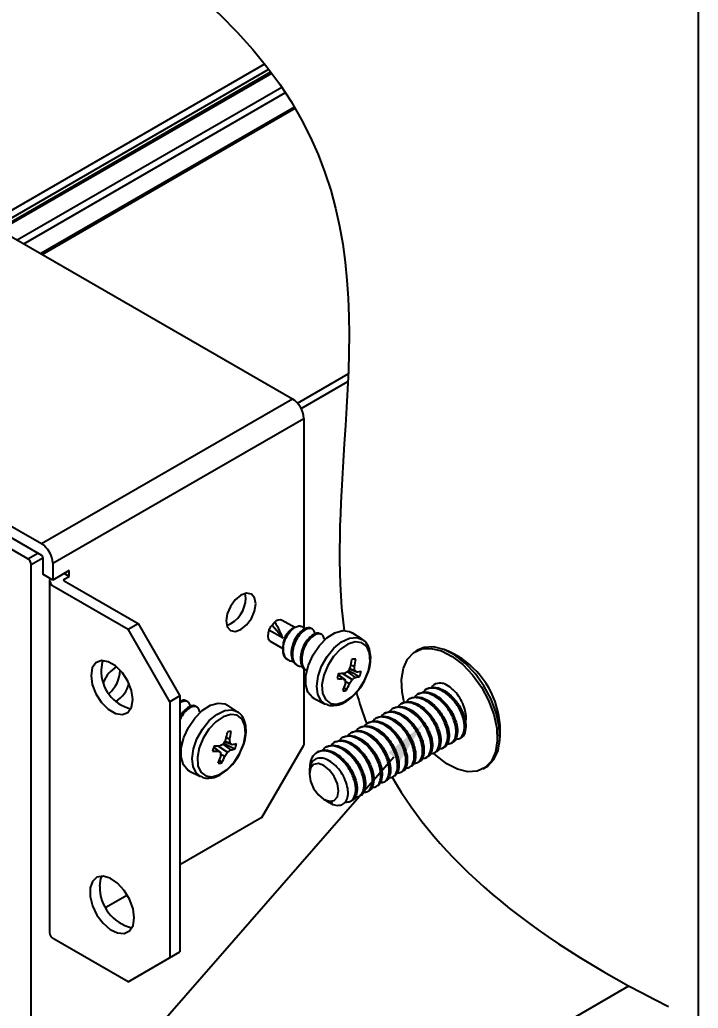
# Model space of a CAD drawing. Extents: x -2.4 to 12.9, y -12.4 to 0.3.
# Drawn here: x 10.076 to 12.943, y -8.175 to -3.996 of the extents above; entities that cross this region are included whole.
import ezdxf
from ezdxf import colors
from ezdxf.entities.mleader import LeaderData, LeaderLine
from ezdxf.math import Vec2, Vec3

# ---------------------------------------------------------------- set-up
doc = ezdxf.new("R2010")
doc.units = 0
doc.header["$LTSCALE"] = 0.5
doc.header["$MEASUREMENT"] = 0
for name, color, linetype in [('FAB DWG', 221, 'CONTINUOUS'), ('Hardware', 242, 'CONTINUOUS'), ('Housing', 150, 'CONTINUOUS')]:
    doc.layers.add(name, color=color, linetype=linetype)
doc.layers.add('Joiner', color=11, linetype='CONTINUOUS', plot=False)
doc.layers.add('Text-Unprinted', color=131, linetype='CONTINUOUS', plot=False)
doc.styles.add('LSAD_Standard', font='arial.ttf')

msp = doc.modelspace()

# ---------------------------------------------------------------- linework, layer by layer
at = {"layer": 'Hardware', "transparency": 16777216}
for p, q in [((11.1531, -6.5424), (11.1419, -6.5568)), ((11.1883, -6.6106), (11.1419, -6.5568)), ((11.2381, -6.5658), (11.1853, -6.5353)), ((11.1883, -6.6106), (11.1289, -6.5764)), ((11.24, -6.5646), (11.2232, -6.5743)), ((11.3123, -6.5724), (11.3074, -6.5696)), ((11.3516, -6.5951), (11.3467, -6.5923)), ((11.524, -6.616), (11.4807, -6.5872)), ((11.1346, -6.623), (11.1874, -6.6535)), ((11.1874, -6.6519), (11.1874, -6.6619)), ((11.7592, -6.6601), (11.7486, -6.6663)), ((11.2044, -6.6995), (11.2106, -6.7031)), ((11.245, -6.7229), (11.2499, -6.7258)), ((11.4755, -6.7232), (11.4903, -6.7304)), ((11.2843, -6.7456), (11.2892, -6.7484)), ((11.4215, -6.7663), (11.4418, -6.7816)), ((11.4221, -6.7645), (11.4528, -6.7881)), ((11.4388, -6.7589), (11.4799, -6.7854)), ((11.4605, -6.7523), (11.4937, -6.7764)), ((11.4694, -6.7403), (11.5006, -6.7533)), ((11.4702, -6.7388), (11.4911, -6.7476)), ((11.4526, -6.794), (11.4688, -6.8028)), ((11.4462, -6.8189), (11.4566, -6.8308)), ((11.7614, -6.8453), (11.7558, -6.8486)), ((11.7968, -6.8249), (11.7911, -6.8282)), ((10.7855, -6.879), (10.7807, -6.8762)), ((10.9972, -6.9226), (10.954, -6.8938)), ((11.3198, -6.8658), (11.3664, -6.8889)), ((11.6907, -6.8861), (11.6851, -6.8894)), ((11.7261, -6.8657), (11.7204, -6.869)), ((10.8248, -6.9017), (10.82, -6.8988)), ((11.62, -6.927), (11.6144, -6.9302)), ((11.6554, -6.9065), (11.6497, -6.9098)), ((11.5493, -6.9678), (11.5437, -6.971)), ((11.5846, -6.9474), (11.579, -6.9506)), ((11.4786, -7.0086), (11.4729, -7.0119)), ((11.5139, -6.9882), (11.5083, -6.9914)), ((10.7576, -7.0522), (10.7625, -7.055)), ((10.9337, -7.0589), (10.967, -7.083)), ((10.9427, -7.0469), (10.9739, -7.0598)), ((10.9434, -7.0454), (10.9644, -7.0542)), ((10.9488, -7.0298), (10.9635, -7.037)), ((11.4079, -7.0494), (11.4022, -7.0527)), ((11.4432, -7.029), (11.4376, -7.0323)), ((11.8984, -7.0549), (11.9041, -7.0516)), ((11.9338, -7.0345), (11.9394, -7.0312)), ((10.8948, -7.0729), (10.9151, -7.0882)), ((10.8954, -7.0711), (10.9261, -7.0947)), ((10.9121, -7.0655), (10.9532, -7.092)), ((10.9259, -7.1006), (10.9421, -7.1094)), ((11.3372, -7.0902), (11.3315, -7.0935)), ((11.3725, -7.0698), (11.3669, -7.0731)), ((11.8277, -7.0957), (11.8334, -7.0924)), ((11.8631, -7.0753), (11.8687, -7.072)), ((10.9195, -7.1255), (10.9299, -7.1374)), ((11.757, -7.1365), (11.7627, -7.1333)), ((11.7924, -7.1161), (11.798, -7.1129)), ((10.7931, -7.1724), (10.8397, -7.1955)), ((11.2996, -7.1757), (11.2996, -7.1848)), ((11.6863, -7.1773), (11.692, -7.1741)), ((11.7217, -7.1569), (11.7273, -7.1537)), ((12.035, -7.1625), (12.0457, -7.1564)), ((11.6156, -7.2182), (11.6213, -7.2149)), ((11.651, -7.1978), (11.6566, -7.1945)), ((11.5449, -7.259), (11.5505, -7.2557)), ((11.5803, -7.2386), (11.5859, -7.2353)), ((11.3615, -7.292), (11.3647, -7.2939)), ((11.3713, -7.2976), (11.3866, -7.3065)), ((11.4742, -7.2998), (11.4798, -7.2965)), ((11.5095, -7.2794), (11.5152, -7.2761))]:
    msp.add_line(p, q, dxfattribs=at)
at = {"layer": 'Hardware', "transparency": 16777216, "flags": 128}
for points in [[(11.1289, -6.5764), (11.1251, -6.5895), (11.1242, -6.6018), (11.1261, -6.6122), (11.1308, -6.62), (11.1346, -6.623)], [(11.2232, -6.5743), (11.2145, -6.5806), (11.2015, -6.5953)], [(11.3198, -6.8658), (11.3125, -6.8614), (11.2939, -6.8394), (11.2844, -6.8072), (11.285, -6.7677), (11.2956, -6.7243), (11.3152, -6.681), (11.3421, -6.6416), (11.3739, -6.6096), (11.4078, -6.5878), (11.4407, -6.5782)], [(11.4407, -6.5782), (11.4698, -6.5816), (11.4807, -6.5872)], [(11.3667, -6.889), (11.3491, -6.8752), (11.3352, -6.8483), (11.3308, -6.8128), (11.3363, -6.7718), (11.3513, -6.7289), (11.3743, -6.6879), (11.4034, -6.6525), (11.4359, -6.6259), (11.469, -6.6103), (11.4997, -6.6073), (11.5235, -6.6157)], [(11.4938, -6.6265), (11.4628, -6.6358), (11.4309, -6.6572), (11.4014, -6.6883), (11.3771, -6.7264), (11.3604, -6.7675), (11.353, -6.8076), (11.3555, -6.843), (11.3678, -6.87), (11.3886, -6.886), (11.4158, -6.8895), (11.4469, -6.8802), (11.4788, -6.8589), (11.5083, -6.8277), (11.5326, -6.7897), (11.5492, -6.7485), (11.5567, -6.7084), (11.5541, -6.673), (11.5419, -6.646), (11.5211, -6.63), (11.4938, -6.6265)], [(11.701, -6.883), (11.6921, -6.8384), (11.6895, -6.7846), (11.6971, -6.7373), (11.7145, -6.6989), (11.7407, -6.6713), (11.7745, -6.6559), (11.8142, -6.6535), (11.8578, -6.6641), (11.9031, -6.6873), (11.9478, -6.7219), (11.9897, -6.7661), (12.0267, -6.8178), (12.057, -6.8743), (12.0789, -6.9328), (12.0915, -6.9904), (12.0941, -7.0442), (12.0865, -7.0915), (12.0692, -7.1298), (12.0429, -7.1574), (12.0091, -7.1728), (11.9694, -7.1753), (11.9258, -7.1646), (11.8805, -7.1415), (11.8358, -7.1069), (11.826, -7.0977)], [(11.8248, -6.6474), (11.7851, -6.6498), (11.7592, -6.6601)], [(12.0457, -7.1564), (12.0535, -7.1513), (12.0798, -7.1237), (12.0971, -7.0853), (12.1047, -7.0381), (12.1021, -6.9843), (12.0895, -6.9267), (12.0676, -6.8682), (12.0373, -6.8117), (12.0003, -6.76), (11.9584, -6.7158), (11.9137, -6.6812), (11.8684, -6.658), (11.8248, -6.6474)], [(10.7931, -7.1724), (10.7858, -7.168), (10.7671, -7.146), (10.7577, -7.1138), (10.7583, -7.0743), (10.7689, -7.0309), (10.7885, -6.9876), (10.8154, -6.9482), (10.8472, -6.9162), (10.8811, -6.8944), (10.914, -6.8848)], [(10.914, -6.8848), (10.9431, -6.8882), (10.954, -6.8938)], [(10.84, -7.1956), (10.8223, -7.1818), (10.8085, -7.1549), (10.8041, -7.1194), (10.8096, -7.0784), (10.8246, -7.0355), (10.8476, -6.9945), (10.8767, -6.9591), (10.9092, -6.9325), (10.9423, -6.9169), (10.973, -6.9139), (10.9968, -6.9223)], [(10.9671, -6.9331), (10.936, -6.9424), (10.9042, -6.9637), (10.8747, -6.9949), (10.8504, -7.0329), (10.8337, -7.0741), (10.8263, -7.1142), (10.8288, -7.1496), (10.8411, -7.1766), (10.8619, -7.1926), (10.8891, -7.1961), (10.9202, -7.1868), (10.9521, -7.1654), (10.9816, -7.1343), (11.0058, -7.0962), (11.0225, -7.0551), (11.03, -7.015), (11.0274, -6.9796), (11.0152, -6.9526), (10.9944, -6.9366), (10.9671, -6.9331)], [(11.3043, -7.2149), (11.3177, -7.2458), (11.3378, -7.2729), (11.3615, -7.292), (11.3852, -7.3002), (11.4052, -7.2963), (11.4186, -7.2809), (11.4233, -7.2562), (11.4186, -7.2262), (11.4052, -7.1952), (11.3851, -7.1682), (11.3615, -7.1491), (11.3378, -7.1409), (11.3177, -7.1448), (11.3043, -7.1602), (11.2996, -7.1848), (11.3043, -7.2149)]]:
    msp.add_lwpolyline(points, dxfattribs=at)
at = {"layer": 'Hardware', "transparency": 16777216}
for centre, radius, start, end in [((11.1743, -6.5617), 0.0286, 67.5187, 137.6844), ((11.2449, -6.661), 0.0578, 166.3861, 212.9618), ((11.7352, -7.0048), 0.3715, 16.5646, 68.7629), ((10.916, -6.6086), 0.5711, 347.51, 350.7266), ((11.4912, -6.7349), 0.0362, 82.8418, 108.6009), ((11.0217, -6.6328), 0.4786, 348.2339, 352.0526), ((11.5241, -6.801), 0.1083, 157.3014, 169.6645), ((11.4139, -6.0597), 0.6997, 270.8398, 272.8458), ((11.2274, -6.3216), 0.4897, 296.8558, 298.8838), ((10.9678, -6.4772), 0.5664, 331.1626, 333.2513), ((11.1005, -6.7577), 0.3907, 1.4764, 4.0042), ((10.9392, -7.6964), 1.0975, 59.2368, 59.8145), ((11.4532, -6.4571), 0.3, 279.1036, 282.6322), ((11.4122, -6.7303), 0.1083, 337.3014, 349.6645), ((11.4304, -6.324), 0.4578, 268.3942, 271.428), ((11.0054, -6.6358), 0.4775, 335.6878, 339.312), ((12.2806, -5.3651), 1.6463, 239.367, 239.811), ((11.0385, -6.78), 0.4143, 356.6161, 358.8817), ((11.0795, -6.6503), 0.4181, 334.4246, 338.6035), ((11.0626, -6.5318), 0.4883, 326.2919, 328.715), ((11.3014, -6.4939), 0.3418, 301.4786, 304.2435), ((11.4536, -6.5637), 0.2165, 280.6884, 285.6872), ((11.4451, -6.7965), 0.0362, 262.8418, 288.6009), ((11.7352, -7.0048), 0.3715, 351.2317, 16.5646), ((10.3893, -6.9152), 0.5711, 347.51, 350.7266), ((10.9645, -7.0415), 0.0362, 82.8418, 108.6009), ((10.495, -6.9394), 0.4786, 348.2339, 352.0526), ((10.7007, -6.6282), 0.4897, 296.8558, 298.8838), ((10.4411, -6.7838), 0.5664, 331.1626, 333.2513), ((10.5738, -7.0643), 0.3907, 1.4764, 4.0042), ((10.4125, -8.0029), 1.0975, 59.2368, 59.8145), ((10.9264, -6.7637), 0.3, 279.1036, 282.6322), ((10.8855, -7.0369), 0.1083, 337.3014, 349.6645), ((10.9974, -7.1076), 0.1083, 157.3014, 169.6645), ((10.9037, -6.6306), 0.4578, 268.3942, 271.428), ((10.8872, -6.3663), 0.6997, 270.8398, 272.8458), ((11.7539, -5.6717), 1.6463, 239.367, 239.811), ((10.5118, -7.0866), 0.4143, 356.6161, 358.8817), ((10.5358, -6.8384), 0.4883, 326.2919, 328.715), ((10.7747, -6.8005), 0.3418, 301.4786, 304.2435), ((10.9269, -6.8703), 0.2165, 280.6884, 285.6872), ((10.4787, -6.9424), 0.4775, 335.6878, 339.312), ((10.9184, -7.1031), 0.0362, 262.8418, 288.6009), ((10.5528, -6.9569), 0.4181, 334.4246, 338.6035)]:
    msp.add_arc(centre, radius, start, end, dxfattribs=at)
msp.add_ellipse((11.1398, -6.5675), major_axis=(-0.0499, 0.0817), ratio=0.258273, start_param=4.007206, end_param=4.864063, dxfattribs=at)
for points, knots in [([(11.1289, -6.5764), (11.1294, -6.5753), (11.1312, -6.5711), (11.1345, -6.5647), (11.138, -6.5591), (11.1415, -6.557), (11.1419, -6.5568)], [0, 0, 0, 0, 0.164053, 0.59805, 0.957145, 1, 1, 1, 1]), ([(11.1887, -6.6474), (11.1905, -6.639), (11.1943, -6.6223), (11.2066, -6.5978), (11.2224, -6.5774), (11.2398, -6.5635), (11.2561, -6.5576), (11.2691, -6.56), (11.277, -6.5659), (11.2781, -6.5721), (11.2782, -6.573)], [0, 0, 0, 0, 0.144449, 0.288776, 0.43261, 0.5767, 0.711511, 0.844715, 0.978159, 1, 1, 1, 1]), ([(11.2015, -6.5953), (11.1991, -6.6004), (11.1943, -6.6105), (11.1887, -6.6306), (11.188, -6.6445), (11.1876, -6.6519)], [0, 0, 0, 0, 0.317723, 0.635679, 1, 1, 1, 1]), ([(11.3066, -6.5708), (11.3049, -6.5694), (11.2989, -6.5646), (11.2828, -6.5684), (11.2624, -6.5821), (11.243, -6.6057), (11.2284, -6.6354), (11.2249, -6.656), (11.2232, -6.6662)], [0, 0, 0, 0, 0.077815, 0.263746, 0.449676, 0.62971, 0.817299, 1, 1, 1, 1]), ([(11.3231, -6.5924), (11.3221, -6.5873), (11.3198, -6.5757), (11.3064, -6.5682), (11.288, -6.5708), (11.2672, -6.5851), (11.2479, -6.6084), (11.2333, -6.6382), (11.2298, -6.6588), (11.2281, -6.669)], [0, 0, 0, 0, 0.11379, 0.258542, 0.408035, 0.557527, 0.702279, 0.853104, 1, 1, 1, 1]), ([(11.3459, -6.5935), (11.3441, -6.5921), (11.3382, -6.5873), (11.3221, -6.5911), (11.3017, -6.6048), (11.2823, -6.6283), (11.2677, -6.6581), (11.2642, -6.6787), (11.2625, -6.6888)], [0, 0, 0, 0, 0.077815, 0.263746, 0.449676, 0.62971, 0.817299, 1, 1, 1, 1]), ([(11.3624, -6.6151), (11.3614, -6.61), (11.3591, -6.5984), (11.3457, -6.5909), (11.3273, -6.5934), (11.3065, -6.6077), (11.2872, -6.6311), (11.2725, -6.6609), (11.2691, -6.6815), (11.2673, -6.6917)], [0, 0, 0, 0, 0.11379, 0.258542, 0.408035, 0.557527, 0.702279, 0.853104, 1, 1, 1, 1]), ([(11.5328, -6.7904), (11.5388, -6.7776), (11.5511, -6.7514), (11.5594, -6.7108), (11.5591, -6.6733), (11.5491, -6.643), (11.5364, -6.6233), (11.5254, -6.6181), (11.5228, -6.6169)], [0, 0, 0, 0, 0.188449, 0.387302, 0.588742, 0.772149, 0.945429, 1, 1, 1, 1]), ([(11.1887, -6.6474), (11.1887, -6.6569), (11.1888, -6.676), (11.2004, -6.6967), (11.2151, -6.7078), (11.2272, -6.707), (11.2315, -6.7067)], [0, 0, 0, 0, 0.279281, 0.565456, 0.845597, 1, 1, 1, 1]), ([(11.2232, -6.6662), (11.2232, -6.6757), (11.2232, -6.695), (11.2324, -6.7148), (11.2423, -6.7199), (11.2458, -6.7217)], [0, 0, 0, 0, 0.386661, 0.783667, 1, 1, 1, 1]), ([(11.2281, -6.669), (11.228, -6.6786), (11.2279, -6.6982), (11.2395, -6.7193), (11.2544, -6.7304), (11.2664, -6.7297), (11.2707, -6.7294)], [0, 0, 0, 0, 0.281272, 0.570069, 0.8472357, 1, 1, 1, 1]), ([(11.1964, -6.6925), (11.1964, -6.6926), (11.1992, -6.6957), (11.2029, -6.6974), (11.2065, -6.699)], [0, 0, 0, 0, 0.023856, 1, 1, 1, 1]), ([(11.2625, -6.6888), (11.2625, -6.6984), (11.2625, -6.7177), (11.2717, -6.7374), (11.2816, -6.7425), (11.2851, -6.7444)], [0, 0, 0, 0, 0.386661, 0.783667, 1, 1, 1, 1]), ([(11.2673, -6.6917), (11.2674, -6.7012), (11.2674, -6.7205), (11.2765, -6.7403), (11.2865, -6.7454), (11.29, -6.7472)], [0, 0, 0, 0, 0.386661, 0.783667, 1, 1, 1, 1]), ([(11.4652, -6.7481), (11.4694, -6.7503), (11.485, -6.7583), (11.5007, -6.7663), (11.5121, -6.7721)], [0, 0, 0, 0, 0.26847, 1, 1, 1, 1]), ([(11.4074, -6.8944), (11.4103, -6.8944), (11.4234, -6.8943), (11.448, -6.8832), (11.4797, -6.8618), (11.5083, -6.8302), (11.5266, -6.8051), (11.5326, -6.791), (11.5328, -6.7904)], [0, 0, 0, 0, 0.06322, 0.284062, 0.516978, 0.753283, 0.989052, 1, 1, 1, 1]), ([(11.8673, -6.8022), (11.864, -6.8017), (11.8491, -6.7995), (11.8284, -6.8026), (11.8181, -6.8161), (11.8143, -6.821)], [0, 0, 0, 0, 0.155212, 0.694264, 1, 1, 1, 1]), ([(11.9583, -6.9642), (11.9592, -6.9623), (11.9631, -6.9539), (11.9624, -6.9322), (11.9557, -6.902), (11.9412, -6.8699), (11.9201, -6.8403), (11.8945, -6.8155), (11.8765, -6.8067), (11.8673, -6.8022)], [0, 0, 0, 0, 0.043509, 0.190528, 0.337628, 0.49503, 0.659233, 0.825804, 1, 1, 1, 1]), ([(11.8803, -7.0578), (11.8867, -7.0575), (11.9025, -7.0568), (11.9174, -7.0359), (11.9223, -7.0016), (11.9131, -6.9587), (11.8912, -6.9147), (11.8596, -6.8763), (11.8226, -6.8494), (11.7861, -6.8392), (11.7577, -6.8434), (11.7474, -6.8569), (11.7436, -6.8618)], [0, 0, 0, 0, 0.074128, 0.1822, 0.290272, 0.398344, 0.506416, 0.614488, 0.72256, 0.830632, 0.938704, 1, 1, 1, 1]), ([(11.7614, -6.8453), (11.7713, -6.8418), (11.791, -6.8348), (11.8284, -6.8465), (11.8652, -6.8729), (11.8969, -6.9114), (11.9187, -6.9553), (11.928, -6.9986), (11.9225, -7.0317), (11.9129, -7.0502), (11.9041, -7.0516), (11.9041, -7.0516)], [0, 0, 0, 0, 0.12485, 0.24985, 0.37485, 0.49985, 0.62485, 0.74985, 0.87485, 0.99985, 1, 1, 1, 1]), ([(11.9157, -7.0374), (11.9221, -7.0371), (11.9378, -7.0364), (11.9527, -7.0155), (11.9576, -6.9812), (11.9484, -6.9383), (11.9266, -6.8942), (11.895, -6.8559), (11.8579, -6.829), (11.8214, -6.8188), (11.793, -6.823), (11.7827, -6.8365), (11.779, -6.8414)], [0, 0, 0, 0, 0.074128, 0.1822, 0.290272, 0.398344, 0.506416, 0.614488, 0.72256, 0.830632, 0.938704, 1, 1, 1, 1]), ([(11.7968, -6.8249), (11.8066, -6.8214), (11.8263, -6.8143), (11.8638, -6.8261), (11.9005, -6.8525), (11.9322, -6.891), (11.954, -6.9349), (11.9634, -6.9782), (11.9579, -7.0113), (11.9483, -7.0298), (11.9395, -7.0312), (11.9394, -7.0312)], [0, 0, 0, 0, 0.12485, 0.24985, 0.37485, 0.49985, 0.62485, 0.74985, 0.87485, 0.99985, 1, 1, 1, 1]), ([(10.7799, -6.8774), (10.7781, -6.876), (10.7722, -6.8712), (10.7615, -6.8737), (10.7535, -6.8777), (10.7522, -6.8784)], [0, 0, 0, 0, 0.077815, 0.2637455, 0.2983123, 0.2983123, 0.2983123, 0.2983123]), ([(10.7964, -6.899), (10.7954, -6.8939), (10.7931, -6.8823), (10.7796, -6.8748), (10.7648, -6.8769), (10.7551, -6.8821), (10.7522, -6.884)], [0, 0, 0, 0, 0.1137904, 0.2585421, 0.4080345, 0.4722186, 0.4722186, 0.4722186, 0.4722186]), ([(10.8192, -6.9001), (10.8174, -6.8987), (10.8114, -6.8939), (10.7954, -6.8977), (10.775, -6.9114), (10.7604, -6.929), (10.7536, -6.9404), (10.7522, -6.9429)], [0, 0, 0, 0, 0.077815, 0.2637455, 0.4496761, 0.6297104, 0.6788334, 0.6788334, 0.6788334, 0.6788334]), ([(11.3672, -6.8878), (11.3735, -6.891), (11.3859, -6.8971), (11.4003, -6.8953), (11.4074, -6.8944)], [0, 0, 0, 0, 0.511785, 1, 1, 1, 1]), ([(11.8096, -7.0986), (11.816, -7.0983), (11.8318, -7.0976), (11.8467, -7.0767), (11.8516, -7.0424), (11.8424, -6.9995), (11.8205, -6.9555), (11.7889, -6.9171), (11.7519, -6.8902), (11.7154, -6.88), (11.687, -6.8843), (11.6767, -6.8978), (11.6729, -6.9027)], [0, 0, 0, 0, 0.0741281, 0.1822001, 0.2902722, 0.3983442, 0.5064162, 0.6144883, 0.7225603, 0.8306323, 0.9387044, 1, 1, 1, 1]), ([(11.6907, -6.8861), (11.7006, -6.8826), (11.7203, -6.8756), (11.7577, -6.8873), (11.7945, -6.9138), (11.8262, -6.9523), (11.848, -6.9962), (11.8573, -7.0394), (11.8518, -7.0726), (11.8422, -7.091), (11.8334, -7.0924), (11.8334, -7.0924)], [0, 0, 0, 0, 0.12485, 0.24985, 0.37485, 0.49985, 0.62485, 0.74985, 0.87485, 0.99985, 1, 1, 1, 1]), ([(11.845, -7.0782), (11.8514, -7.0779), (11.8671, -7.0772), (11.882, -7.0563), (11.8869, -7.022), (11.8777, -6.9791), (11.8559, -6.9351), (11.8242, -6.8967), (11.7872, -6.8698), (11.7507, -6.8596), (11.7223, -6.8638), (11.712, -6.8774), (11.7083, -6.8822)], [0, 0, 0, 0, 0.074128, 0.1822, 0.290272, 0.398344, 0.506416, 0.614488, 0.72256, 0.830632, 0.938704, 1, 1, 1, 1]), ([(11.7261, -6.8657), (11.7359, -6.8622), (11.7556, -6.8552), (11.7931, -6.8669), (11.8298, -6.8933), (11.8615, -6.9318), (11.8833, -6.9758), (11.8927, -7.019), (11.8872, -7.0521), (11.8776, -7.0706), (11.8687, -7.072), (11.8687, -7.072)], [0, 0, 0, 0, 0.12485, 0.24985, 0.37485, 0.49985, 0.62485, 0.74985, 0.87485, 0.99985, 1, 1, 1, 1]), ([(10.8357, -6.9217), (10.8347, -6.9166), (10.8323, -6.905), (10.8189, -6.8975), (10.8005, -6.9), (10.7798, -6.9143), (10.7631, -6.9345), (10.7549, -6.9495), (10.7522, -6.9554)], [0, 0, 0, 0, 0.1137904, 0.2585421, 0.4080345, 0.5575269, 0.7022786, 0.791412, 0.791412, 0.791412, 0.791412]), ([(11.0061, -7.097), (11.0121, -7.0842), (11.0243, -7.058), (11.0327, -7.0174), (11.0324, -6.9799), (11.0224, -6.9496), (11.0097, -6.9299), (10.9987, -6.9247), (10.996, -6.9234)], [0, 0, 0, 0, 0.188449, 0.387302, 0.588742, 0.772149, 0.945429, 1, 1, 1, 1]), ([(11.7389, -7.1395), (11.7453, -7.1392), (11.761, -7.1384), (11.776, -7.1176), (11.7808, -7.0832), (11.7717, -7.0403), (11.7498, -6.9963), (11.7182, -6.9579), (11.6811, -6.9311), (11.6447, -6.9208), (11.6163, -6.9251), (11.6059, -6.9386), (11.6022, -6.9435)], [0, 0, 0, 0, 0.074128, 0.1822, 0.290272, 0.398344, 0.506416, 0.614488, 0.72256, 0.830632, 0.938704, 1, 1, 1, 1]), ([(11.62, -6.927), (11.6299, -6.9234), (11.6495, -6.9164), (11.687, -6.9281), (11.7238, -6.9546), (11.7555, -6.9931), (11.7773, -7.037), (11.7866, -7.0802), (11.7811, -7.1134), (11.7715, -7.1318), (11.7627, -7.1333), (11.7627, -7.1333)], [0, 0, 0, 0, 0.12485, 0.24985, 0.37485, 0.49985, 0.62485, 0.74985, 0.87485, 0.99985, 1, 1, 1, 1]), ([(11.7743, -7.1191), (11.7807, -7.1188), (11.7964, -7.118), (11.8113, -7.0971), (11.8162, -7.0628), (11.807, -7.0199), (11.7851, -6.9759), (11.7535, -6.9375), (11.7165, -6.9107), (11.68, -6.9004), (11.6516, -6.9047), (11.6413, -6.9182), (11.6376, -6.9231)], [0, 0, 0, 0, 0.074128, 0.1822, 0.290272, 0.398344, 0.506416, 0.614488, 0.72256, 0.830632, 0.938704, 1, 1, 1, 1]), ([(11.6554, -6.9066), (11.6652, -6.903), (11.6849, -6.896), (11.7224, -6.9077), (11.7591, -6.9342), (11.7908, -6.9727), (11.8126, -7.0166), (11.822, -7.0598), (11.8165, -7.093), (11.8069, -7.1114), (11.798, -7.1128), (11.798, -7.1128)], [0, 0, 0, 0, 0.12485, 0.24985, 0.37485, 0.49985, 0.62485, 0.74985, 0.87485, 0.99985, 1, 1, 1, 1]), ([(11.6682, -7.1803), (11.6746, -7.18), (11.6903, -7.1792), (11.7052, -7.1584), (11.7101, -7.1241), (11.701, -7.0811), (11.6791, -7.0371), (11.6475, -6.9987), (11.6104, -6.9719), (11.5739, -6.9617), (11.5455, -6.9659), (11.5352, -6.9794), (11.5315, -6.9843)], [0, 0, 0, 0, 0.074128, 0.1822, 0.290272, 0.398344, 0.506416, 0.614488, 0.72256, 0.830632, 0.938704, 1, 1, 1, 1]), ([(11.5493, -6.9678), (11.5591, -6.9643), (11.5788, -6.9572), (11.6163, -6.9689), (11.6531, -6.9954), (11.6847, -7.0339), (11.7066, -7.0778), (11.7159, -7.1211), (11.7104, -7.1542), (11.7008, -7.1726), (11.692, -7.1741), (11.692, -7.1741)], [0, 0, 0, 0, 0.12485, 0.24985, 0.37485, 0.49985, 0.62485, 0.74985, 0.87485, 0.99985, 1, 1, 1, 1]), ([(11.7036, -7.1599), (11.71, -7.1596), (11.7257, -7.1588), (11.7406, -7.138), (11.7455, -7.1037), (11.7363, -7.0607), (11.7144, -7.0167), (11.6828, -6.9783), (11.6458, -6.9515), (11.6093, -6.9413), (11.5809, -6.9455), (11.5706, -6.959), (11.5669, -6.9639)], [0, 0, 0, 0, 0.074128, 0.1822, 0.290272, 0.398344, 0.506416, 0.614488, 0.72256, 0.830632, 0.938704, 1, 1, 1, 1]), ([(11.5847, -6.9474), (11.5945, -6.9439), (11.6142, -6.9368), (11.6516, -6.9485), (11.6884, -6.975), (11.7201, -7.0135), (11.7419, -7.0574), (11.7513, -7.1006), (11.7458, -7.1338), (11.7362, -7.1522), (11.7273, -7.1537), (11.7273, -7.1537)], [0, 0, 0, 0, 0.12485, 0.24985, 0.37485, 0.49985, 0.62485, 0.74985, 0.87485, 0.99985, 1, 1, 1, 1]), ([(11.5975, -7.2211), (11.6039, -7.2208), (11.6196, -7.2201), (11.6345, -7.1992), (11.6394, -7.1649), (11.6302, -7.122), (11.6084, -7.0779), (11.5768, -7.0396), (11.5397, -7.0127), (11.5032, -7.0025), (11.4748, -7.0067), (11.4645, -7.0202), (11.4608, -7.0251)], [0, 0, 0, 0, 0.0741281, 0.1822001, 0.2902722, 0.3983442, 0.5064162, 0.6144883, 0.7225603, 0.8306323, 0.9387044, 1, 1, 1, 1]), ([(11.4786, -7.0086), (11.4884, -7.0051), (11.5081, -6.998), (11.5456, -7.0098), (11.5823, -7.0362), (11.614, -7.0747), (11.6358, -7.1186), (11.6452, -7.1619), (11.6397, -7.195), (11.6301, -7.2135), (11.6213, -7.2149), (11.6212, -7.2149)], [0, 0, 0, 0, 0.12485, 0.24985, 0.37485, 0.49985, 0.62485, 0.74985, 0.87485, 0.99985, 1, 1, 1, 1]), ([(11.6328, -7.2007), (11.6392, -7.2004), (11.655, -7.1996), (11.6699, -7.1788), (11.6748, -7.1445), (11.6656, -7.1015), (11.6437, -7.0575), (11.6121, -7.0192), (11.5751, -6.9923), (11.5386, -6.9821), (11.5102, -6.9863), (11.4999, -6.9998), (11.4961, -7.0047)], [0, 0, 0, 0, 0.074128, 0.1822, 0.290272, 0.398344, 0.506416, 0.614488, 0.72256, 0.830632, 0.938704, 1, 1, 1, 1]), ([(11.5139, -6.9882), (11.5238, -6.9847), (11.5435, -6.9776), (11.5809, -6.9894), (11.6177, -7.0158), (11.6494, -7.0543), (11.6712, -7.0982), (11.6806, -7.1415), (11.6751, -7.1746), (11.6654, -7.193), (11.6566, -7.1945), (11.6566, -7.1945)], [0, 0, 0, 0, 0.12485, 0.24985, 0.37485, 0.49985, 0.62485, 0.74985, 0.87485, 0.99985, 1, 1, 1, 1]), ([(10.7522, -7.0464), (10.7526, -7.0468), (10.7558, -7.0499), (10.7597, -7.052), (10.7632, -7.0538)], [0.7569343, 0.7569343, 0.7569343, 0.7569343, 0.7836669, 1, 1, 1, 1]), ([(10.9384, -7.0547), (10.9426, -7.0569), (10.9583, -7.0649), (10.974, -7.0729), (10.9854, -7.0787)], [0, 0, 0, 0, 0.26847, 1, 1, 1, 1]), ([(11.5268, -7.2619), (11.5332, -7.2616), (11.5489, -7.2609), (11.5638, -7.24), (11.5687, -7.2057), (11.5595, -7.1628), (11.5377, -7.1188), (11.506, -7.0804), (11.469, -7.0535), (11.4325, -7.0433), (11.4041, -7.0475), (11.3938, -7.061), (11.3901, -7.0659)], [0, 0, 0, 0, 0.074128, 0.1822, 0.290272, 0.398344, 0.506416, 0.614488, 0.72256, 0.830632, 0.938704, 1, 1, 1, 1]), ([(11.4079, -7.0494), (11.4177, -7.0459), (11.4374, -7.0389), (11.4749, -7.0506), (11.5116, -7.077), (11.5433, -7.1155), (11.5651, -7.1594), (11.5745, -7.2027), (11.569, -7.2358), (11.5594, -7.2543), (11.5505, -7.2557), (11.5505, -7.2557)], [0, 0, 0, 0, 0.12485, 0.24985, 0.37485, 0.49985, 0.62485, 0.74985, 0.87485, 0.99985, 1, 1, 1, 1]), ([(11.5621, -7.2415), (11.5685, -7.2412), (11.5843, -7.2405), (11.5992, -7.2196), (11.6041, -7.1853), (11.5949, -7.1424), (11.573, -7.0983), (11.5414, -7.06), (11.5044, -7.0331), (11.4679, -7.0229), (11.4395, -7.0271), (11.4292, -7.0406), (11.4254, -7.0455)], [0, 0, 0, 0, 0.074128, 0.1822, 0.290272, 0.398344, 0.506416, 0.614488, 0.72256, 0.830632, 0.938704, 1, 1, 1, 1]), ([(11.4432, -7.029), (11.4531, -7.0255), (11.4728, -7.0184), (11.5102, -7.0302), (11.547, -7.0566), (11.5787, -7.0951), (11.6005, -7.139), (11.6098, -7.1823), (11.6043, -7.2154), (11.5947, -7.2339), (11.5859, -7.2353), (11.5859, -7.2353)], [0, 0, 0, 0, 0.12485, 0.24985, 0.37485, 0.49985, 0.62485, 0.74985, 0.87485, 0.99985, 1, 1, 1, 1]), ([(10.8806, -7.201), (10.8835, -7.201), (10.8967, -7.2009), (10.9213, -7.1898), (10.953, -7.1684), (10.9816, -7.1367), (10.9999, -7.1116), (11.0058, -7.0976), (11.0061, -7.097)], [0, 0, 0, 0, 0.06322, 0.284062, 0.516978, 0.753283, 0.989052, 1, 1, 1, 1]), ([(11.4494, -7.3038), (11.4583, -7.3036), (11.4765, -7.3031), (11.4932, -7.281), (11.498, -7.2465), (11.4888, -7.2036), (11.467, -7.1596), (11.4353, -7.1212), (11.3984, -7.0945), (11.3615, -7.0837), (11.3297, -7.0906), (11.3097, -7.1138), (11.3009, -7.1377), (11.3018, -7.1531), (11.302, -7.1561)], [0, 0, 0, 0, 0.085194, 0.176148, 0.267103, 0.358058, 0.449013, 0.539968, 0.630923, 0.721878, 0.812833, 0.903788, 0.981482, 1, 1, 1, 1]), ([(11.3372, -7.0903), (11.347, -7.0867), (11.3667, -7.0797), (11.4042, -7.0914), (11.4409, -7.1179), (11.4726, -7.1564), (11.4944, -7.2003), (11.5038, -7.2435), (11.4983, -7.2767), (11.4887, -7.2951), (11.4798, -7.2965), (11.4798, -7.2965)], [0, 0, 0, 0, 0.12485, 0.24985, 0.37485, 0.49985, 0.62485, 0.74985, 0.87485, 0.99985, 1, 1, 1, 1]), ([(11.4914, -7.2823), (11.4978, -7.282), (11.5136, -7.2813), (11.5285, -7.2604), (11.5334, -7.2261), (11.5242, -7.1832), (11.5023, -7.1392), (11.4707, -7.1008), (11.4337, -7.0739), (11.3972, -7.0637), (11.3688, -7.0679), (11.3585, -7.0815), (11.3547, -7.0863)], [0, 0, 0, 0, 0.074128, 0.1822, 0.290272, 0.398344, 0.506416, 0.614488, 0.72256, 0.830632, 0.938704, 1, 1, 1, 1]), ([(11.3725, -7.0698), (11.3824, -7.0663), (11.4021, -7.0593), (11.4395, -7.071), (11.4763, -7.0974), (11.508, -7.136), (11.5298, -7.1799), (11.5391, -7.2231), (11.5336, -7.2562), (11.524, -7.2747), (11.5152, -7.2761), (11.5152, -7.2761)], [0, 0, 0, 0, 0.12485, 0.24985, 0.37485, 0.49985, 0.62485, 0.74985, 0.87485, 0.99985, 1, 1, 1, 1]), ([(11.387, -7.3059), (11.3885, -7.3071), (11.3994, -7.3151), (11.4194, -7.3189), (11.4425, -7.3148), (11.4581, -7.2976), (11.4648, -7.271), (11.4615, -7.2379), (11.4493, -7.2025), (11.4291, -7.1693), (11.4038, -7.1417), (11.3761, -7.1231), (11.3492, -7.1155), (11.326, -7.1191), (11.3092, -7.134), (11.3002, -7.1537), (11.3005, -7.1697), (11.3006, -7.1757)], [0, 0, 0, 0, 0.013053, 0.092297, 0.171601, 0.24827, 0.32498, 0.399838, 0.473947, 0.547015, 0.618538, 0.68981, 0.758757, 0.827761, 0.894574, 0.960971, 1, 1, 1, 1]), ([(10.8405, -7.1944), (10.8468, -7.1976), (10.8592, -7.2037), (10.8736, -7.2019), (10.8806, -7.201)], [0, 0, 0, 0, 0.511785, 1, 1, 1, 1]), ([(11.3652, -7.2931), (11.3698, -7.2959), (11.3814, -7.3029), (11.3918, -7.3029), (11.398, -7.3029)], [0, 0, 0, 0, 0.403188, 1, 1, 1, 1]), ([(11.398, -7.3029), (11.3933, -7.3038), (11.3855, -7.3053), (11.3756, -7.2993), (11.3717, -7.2969)], [0, 0, 0, 0, 0.60962, 1, 1, 1, 1])]:
    msp.add_open_spline(points, degree=3, knots=knots, dxfattribs=at)
for points in [[(10.7514, -6.8789), (10.7514, -6.8791), (10.7515, -6.8793), (10.7515, -6.8796)], [(10.7522, -7.0475), (10.7542, -7.0488), (10.7563, -7.0499), (10.7584, -7.0509)]]:
    msp.add_open_spline(points, degree=3, dxfattribs=at)
at = {"layer": 'Housing', "transparency": 16777216}
for p, q in [((9.9434, -4.8568), (11.1112, -4.1826)), ((9.9717, -4.8731), (11.1287, -4.2052)), ((9.9858, -4.8813), (11.1373, -4.2166)), ((9.9917, -4.8847), (11.1408, -4.2213)), ((10.0641, -4.9265), (11.1829, -4.2806)), ((10.0924, -4.9428), (11.1986, -4.3042)), ((11.2366, -4.3652), (10.1643, -4.9844)), ((10.1701, -4.9877), (11.2396, -4.3703)), ((11.2493, -5.6166), (11.4642, -5.4926)), ((11.2651, -5.6401), (11.4628, -5.526)), ((10.109, -6.2749), (9.0247, -5.6489)), ((10.109, -6.2749), (10.1515, -6.2504)), ((10.1232, -6.2994), (10.1727, -6.2708)), ((10.1232, -9.5329), (10.1232, -6.2994)), ((10.119, -9.542), (12.6506, -8.0805))]:
    msp.add_line(p, q, dxfattribs=at)
msp.add_arc((10.0925, -6.3008), 0.0307, 2.6048, 57.395, dxfattribs=at)
at = {"layer": 'Housing', "color": 1, "transparency": 16777216}
msp.add_open_spline([(10.0774, -3.4109), (11.5551, -4.1433), (11.4839, -5.2304), (11.4128, -6.3176), (11.4463, -6.5788)], degree=3, knots=[0, 0, 0, 0, 1, 1.321172, 1.321172, 1.321172, 1.321172], dxfattribs=at)
for points in [[(11.4988, -6.8402), (11.5113, -6.8843), (11.5257, -6.9282), (11.5423, -6.9721)], [(11.6497, -7.1982), (11.8429, -7.5328), (12.1938, -7.858), (12.8174, -8.1671)]]:
    msp.add_open_spline(points, degree=3, dxfattribs=at)
at = {"layer": 'Joiner', "transparency": 16777216}
for p, q in [((8.8012, -4.1975), (11.2277, -5.5982)), ((7.7406, -4.8098), (10.167, -6.2105)), ((7.7406, -4.8586), (10.167, -6.2593)), ((10.167, -6.2105), (11.2277, -5.5982)), ((10.215, -6.2936), (11.2756, -5.6813)), ((11.2756, -5.6813), (11.2756, -6.5661)), ((10.1727, -6.2691), (10.1727, -6.3403)), ((10.215, -6.2936), (10.215, -6.3647)), ((10.215, -6.3647), (10.1727, -6.3403)), ((10.284, -6.3248), (10.215, -6.3647)), ((10.284, -6.3492), (10.2629, -6.337)), ((10.2629, -6.3614), (10.284, -6.3492)), ((10.284, -6.3492), (10.284, -6.3248)), ((10.2008, -6.3647), (10.2008, -7.8549)), ((10.2206, -6.3924), (10.5332, -6.5728)), ((10.2629, -6.3679), (10.2629, -6.3614)), ((10.2629, -6.3679), (10.5754, -6.5484)), ((11.0307, -6.4409), (11.0282, -6.4219)), ((10.5332, -6.5728), (10.5754, -6.5484)), ((10.5754, -6.5484), (10.7522, -6.8546)), ((10.7099, -6.879), (10.5332, -6.5728)), ((11.2756, -6.7385), (11.2756, -7.0628)), ((10.7522, -6.8546), (10.7099, -6.879)), ((10.7099, -6.879), (10.7099, -7.9609)), ((10.7522, -6.8546), (10.7522, -7.9365)), ((11.0988, -7.369), (11.2756, -7.0628)), ((11.0988, -7.369), (10.7522, -7.5691)), ((10.5304, -7.6972), (10.4397, -7.7496)), ((10.5332, -8.063), (10.2206, -7.8825)), ((10.5332, -8.063), (10.7522, -7.9365))]:
    msp.add_line(p, q, dxfattribs=at)
at = {"layer": 'Joiner', "transparency": 16777216, "flags": 128}
for points in [[(11.073, -6.4653), (11.0683, -6.4404), (11.0547, -6.4248), (11.0344, -6.4209), (11.0104, -6.4292), (10.9865, -6.4485), (10.9662, -6.4759), (10.9526, -6.5072), (10.9479, -6.5376), (10.9526, -6.5625), (10.9662, -6.5781), (10.9865, -6.582), (11.0104, -6.5737), (11.0344, -6.5544), (11.0547, -6.527), (11.0683, -6.4957), (11.073, -6.4653)], [(10.3769, -6.7684), (10.3822, -6.8063), (10.3976, -6.8459), (10.4211, -6.8823), (10.4499, -6.911), (10.4806, -6.9288), (10.5095, -6.9333), (10.533, -6.9241), (10.5483, -6.9022), (10.5537, -6.8704), (10.5483, -6.8324), (10.533, -6.7929), (10.5095, -6.7565), (10.4806, -6.7277), (10.4499, -6.71), (10.4211, -6.7055), (10.3976, -6.7147), (10.3822, -6.7365), (10.3769, -6.7684)], [(10.4276, -6.7053), (10.4245, -6.7121), (10.4192, -6.744)], [(10.5593, -7.7923), (10.5542, -7.7541), (10.5395, -7.7141), (10.5167, -7.6768), (10.4884, -7.646), (10.4575, -7.6253), (10.4275, -7.6167), (10.4016, -7.6213), (10.3826, -7.6386), (10.3725, -7.6666), (10.3725, -7.7023), (10.3826, -7.7419), (10.4016, -7.7811), (10.4275, -7.8156), (10.4575, -7.8417), (10.4884, -7.8566), (10.5167, -7.8586), (10.5395, -7.8475), (10.5542, -7.8246), (10.5593, -7.7923)], [(10.4135, -7.6593), (10.4186, -7.627), (10.4234, -7.6166)]]:
    msp.add_lwpolyline(points, dxfattribs=at)
at = {"layer": 'Joiner', "transparency": 16777216}
for centre, radius, start, end in [((11.1715, -5.686), 0.1042, 2.6055, 57.3945), ((10.1109, -6.2983), 0.1042, 2.6055, 57.3945), ((10.1604, -6.2697), 0.0123, 2.6055, 57.3945), ((10.2325, -6.3636), 0.0311, 168.162, 247.6219), ((10.2641, -6.3647), 0.00349, 110.7834, 249.2166), ((10.9052, -6.4394), 0.1256, 291.1323, 359.3224), ((10.5849, -6.7481), 0.1657, 178.5596, 256.1634), ((10.5458, -6.8436), 0.1263, 118.1985, 157.8196), ((10.3615, -6.7398), 0.1391, 311.2999, 357.0011), ((10.4039, -6.7632), 0.1395, 304.3091, 343.551), ((10.5907, -7.6626), 0.1773, 178.9279, 256.5321), ((10.2347, -7.8515), 0.0341, 185.6948, 245.6253)]:
    msp.add_arc(centre, radius, start, end, dxfattribs=at)
at = {"layer": 'Text-Unprinted', "ltscale": 0.5, "transparency": 16777216}
msp.add_lwpolyline([(0, 0), (12.9434, 0), (12.9434, -12.3857), (0, -12.3857)], close=True, dxfattribs=at)

# ---------------------------------------------------------------- leaders
at = {"layer": 'FAB DWG', "ltscale": 0.5, "transparency": 16777216}
ml = msp.add_multileader_mtext('Standard', dxfattribs=at)
ml.set_content('\\A1;HW14204', color=256, style='LSAD_Standard')
ml.set_leader_properties()
ml.build(insert=Vec2(0, 0))
ml.multileader.update_dxf_attribs({"text_left_attachment_type": 2, "dogleg_length": 0.36, "arrow_head_size": 0.1875})
ctx = ml.context
ctx.base_point, ctx.char_height, ctx.arrow_head_size, ctx.landing_gap_size, ctx.plane_origin = Vec3(7.853, -11.8773), 0.1875, 0.1875, 0.09, Vec3(12.1357, 7.3226)
ctx.left_attachment, ctx.text_align_type = 2, 2
notes = []
notes.append((ctx, [(0, (1, 1, 0), (7.493, -11.8773), (1, 0), 0.36, [(0, [(11.7808, -6.9727)], 0, []), (1, [(3.0405, -8.7274)], 0, [])])]))
ctx.mtext.insert, ctx.mtext.width, ctx.mtext.defined_height, ctx.mtext.alignment, ctx.mtext.flow_direction = Vec3(9.0741, -11.7815), 1.757668, 0.3021, 3, 5
for ctx, leaders in notes:
    for number, flags, end, landing, length, lines in leaders:
        leader = LeaderData()
        leader.index, (leader.has_last_leader_line, leader.has_dogleg_vector, leader.attachment_direction) = number, flags
        leader.last_leader_point, leader.dogleg_vector, leader.dogleg_length = Vec3(end), Vec3(landing), length
        for number, points, colour, breaks in lines:
            line = LeaderLine()
            line.index, line.vertices, line.color, line.breaks = number, Vec3.list(points), colors.encode_raw_color(colour), breaks
            leader.lines.append(line)
        ctx.leaders.append(leader)

doc.saveas('drawing.dxf')
